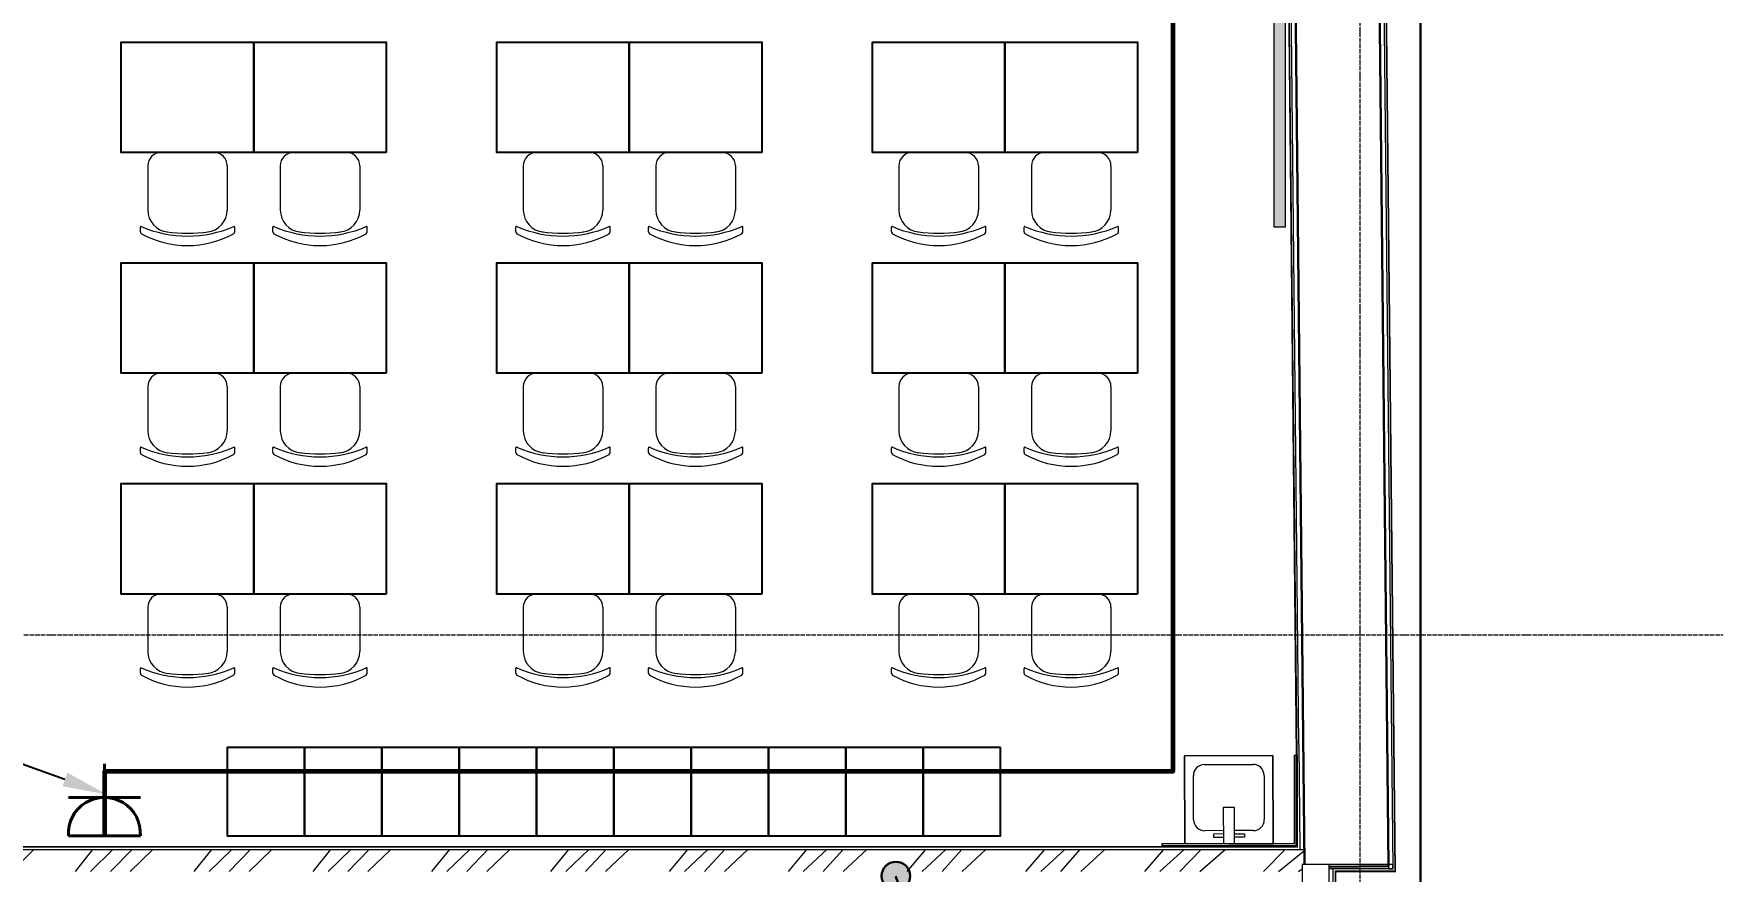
# Model space of a CAD drawing. Header units: millimetres. Extents: x -32 to 417638015, y -35 to 175284279.
# Drawn here: x 416879820 to 416887420, y 175243572 to 175247368 of the extents above; entities that cross this region are included whole.
import ezdxf
from ezdxf import colors
from ezdxf.entities.mleader import LeaderData, LeaderLine
from ezdxf.math import Vec2, Vec3

# ---------------------------------------------------------------- set-up
doc = ezdxf.new("R2010")
doc.units = ezdxf.units.MM
doc.linetypes.add('ADSK_Линия сетки', pattern=[25, 20, -2.5, 0, -2.5])
for name, color, linetype, lineweight in [('_ЭМ_гофра', 5, 'Continuous', 60), ('_ЭМ_ТХобщее_слой', 7, 'Continuous', 30), ('Оси', 253, 'Continuous', 9), ('Сантехника', 7, 'Continuous', 18), ('Стены несущие', 7, 'Continuous', 30), ('Стены отделка', 7, 'Continuous', 30), ('Стены перегородки', 7, 'Continuous', 30), ('Стены штриховка', 7, 'Continuous', 9), ('ТХ', 5, 'Continuous', 0), ('ШТРИХОВКА', 252, 'Continuous', 15), ('ЭМ', 5, 'Continuous', 40), ('ЭМ_Лоток 1_2', 162, 'Continuous', 30), ('ЭОМ_Кабельный вывод', 1, 'Continuous', 35)]:
    doc.layers.add(name, color=color, linetype=linetype, lineweight=lineweight)
doc.layers.add('_ЭМ_Надписи', color=7, linetype='Continuous')
doc.layers.add('ЭОМ_Лотки рабочие', color=5, linetype='Continuous')
doc.styles.add('GOST Common', font='GOST_Common.ttf', dxfattribs={"width": 0.9, "height": 349.9999999999996})
doc.styles.add('ЭОМ', font='isocpeur.ttf', dxfattribs={"width": 0.85, "height": 250})
doc.linetypes.add('Cable in the tray', pattern='A,5,[130,ltypeshp.shx,S=1,R=0,X=0,Y=0],1.5,[130,ltypeshp.shx,S=1.5,R=90,X=0,Y=-1],1,[130,ltypeshp.shx,S=1,R=0,X=0.5,Y=0],5', length=12.5)

# ---------------------------------------------------------------- blocks, each defined once
blk = doc.blocks.new('Стул ученич штабелир №5-7')
at = {"color": 0, "linetype": 'ByBlock', "lineweight": -2}
for p, q in [((-120.064222017827, -6.874120663269423e-05), (120.064222017827, 6.874120663269423e-05)), ((-120.0642220180016, -6.874130849610083e-05), (120.0642220177106, 6.874110476928763e-05)), ((-179.935777982173, -59.99993125879337), (-179.935777982173, -260.3112319844695)), ((-179.9357779823476, -59.99993125888795), (-179.9357779823476, -260.3112319845714)), ((180.064222017827, -59.99993125879337), (180.064222017827, -260.3112319844695)), ((180.0642220177106, -59.99993125888795), (180.0642220177106, -260.3112319845714)), ((-213.4357779821148, -359.0004116515302), (-213.4357779821148, -337.3406056039639)), ((-213.4357779822894, -359.0004116516247), (-213.4357779822894, -337.3406056040585)), ((213.564222017827, -359.0004116515302), (213.564222017827, -337.3406056039639)), ((213.5642220176524, -359.0004116516247), (213.5642220176524, -337.3406056040585))]:
    blk.add_line(p, q, dxfattribs=at)
for centre, radius, start, end in [((-119.9357779822312, -59.99993125879337), 60.00000000000227, 90, 180), ((-119.9357779823476, -59.99993125885157), 59.99999999995964, 90, 180), ((120.0642220178852, -59.99993125879337), 60.00000000000227, 0, 90), ((120.0642220177106, -59.99993125885157), 59.99999999995964, 0, 90), ((-79.93577798217302, -260.3112319844549), 100.0000000000176, 180, 264.2584419996841), ((-79.93577798234764, -260.3112319845568), 100.0000000000176, 180, 264.2584419996841), ((80.06422201782698, -260.3112319844549), 100.0000000000176, 275.7415580003159, 0), ((80.06422201765236, -260.3112319845568), 100.0000000000176, 275.7415580003159, 0), ((-210.435777982173, -337.3406056039494), 2.999999999983853, 63.89783268162118, 180), ((-210.4357779823476, -337.340605604044), 2.999999999983853, 63.89783268162118, 180), ((-203.435777982173, -359.0004116515447), 9.999999999989248, 180, 238.068250632605), ((-203.4357779823476, -359.0004116516466), 9.999999999989248, 180, 238.068250632605), ((0.06422201782697812, 142.3201924452005), 520.8201237039044, 246.3195110063149, 293.6804889936851), ((0.06422201765235513, 142.3201924450987), 520.8201237039044, 246.3195110063149, 293.6804889936851), ((0.06422201782697812, 9.04909030158342), 430.5490215606072, 240.9916647866204, 299.0083352133797), ((0.06422201765235513, 9.049090301488832), 430.5490215606072, 240.9916647866204, 299.0083352133797), ((0.06422201782697812, 435.5341415462426), 800.3966485555333, 263.2469772545854, 276.7530227454146), ((0.06422201765235513, 435.5341415461407), 800.3966485555333, 263.2469772545854, 276.7530227454146), ((203.564222017827, -359.0004116515447), 9.999999999989248, 301.931749367395, 0), ((203.5642220176524, -359.0004116516466), 9.999999999989248, 301.931749367395, 0), ((210.564222017827, -337.3406056039494), 2.999999999983853, 0, 116.1021673183788), ((210.5642220176524, -337.340605604044), 2.999999999983853, 0, 116.1021673183788)]:
    blk.add_arc(centre, radius, start, end, dxfattribs=at)
blk = doc.blocks.new('Тх 2 этаж')
at = {"lineweight": 0, "true_color": 0x939598}
h = blk.add_hatch(color=252, dxfattribs=at)
h.dxf.hatch_style = 1
h.paths.add_polyline_path([(6035.110844338778, 12804.86533671024), (5985.110844338778, 12804.86533671024), (5985.110844338837, 14004.86533671024), (6035.110844338837, 14004.86533671024)])
at = {"color": 252, "lineweight": 0, "true_color": 0x939598}
blk.add_lwpolyline([(6035.110844338778, 12804.86533671024), (5985.110844338778, 12804.86533671024), (5985.110844338837, 14004.86533671024), (6035.110844338837, 14004.86533671024), (6035.110844338778, 12804.86533671024)], dxfattribs=at)
at = {"color": 252, "true_color": 0x939598}
for points in [[(1366.487360224128, 13142.86533671018), (766.4873602241278, 13142.86533671018), (766.4873602241278, 13642.8653367103), (1366.487360224128, 13642.8653367103)], [(1966.487360224593, 13142.86533671018), (1366.487360224593, 13142.86533671018), (1366.487360224593, 13642.8653367103), (1966.487360224593, 13642.8653367103)], [(3066.487360224593, 13142.86533671018), (2466.487360224593, 13142.86533671018), (2466.487360224593, 13642.8653367103), (3066.487360224593, 13642.8653367103)], [(3666.487360225059, 13142.86533671018), (3066.487360225059, 13142.86533671018), (3066.487360225059, 13642.8653367103), (3666.487360225059, 13642.8653367103)], [(4766.487360225059, 13142.86533671018), (4166.487360225059, 13142.86533671018), (4166.487360225059, 13642.8653367103), (4766.487360225059, 13642.8653367103)], [(5366.487360225525, 13142.86533671018), (4766.487360225525, 13142.86533671018), (4766.487360225525, 13642.8653367103), (5366.487360225525, 13642.8653367103)], [(1366.487360224128, 12142.86533671018), (766.4873602241278, 12142.86533671018), (766.4873602241278, 12642.8653367103), (1366.487360224128, 12642.8653367103)], [(1966.487360224593, 12142.86533671018), (1366.487360224593, 12142.86533671018), (1366.487360224593, 12642.8653367103), (1966.487360224593, 12642.8653367103)], [(3066.487360224593, 12142.86533671018), (2466.487360224593, 12142.86533671018), (2466.487360224593, 12642.8653367103), (3066.487360224593, 12642.8653367103)], [(3666.487360225059, 12142.86533671018), (3066.487360225059, 12142.86533671018), (3066.487360225059, 12642.8653367103), (3666.487360225059, 12642.8653367103)], [(4766.487360225059, 12142.86533671018), (4166.487360225059, 12142.86533671018), (4166.487360225059, 12642.8653367103), (4766.487360225059, 12642.8653367103)], [(5366.487360225525, 12142.86533671018), (4766.487360225525, 12142.86533671018), (4766.487360225525, 12642.8653367103), (5366.487360225525, 12642.8653367103)], [(1366.487360224128, 11142.86533671018), (766.4873602241278, 11142.86533671018), (766.4873602241278, 11642.8653367103), (1366.487360224128, 11642.8653367103)], [(1966.487360224593, 11142.86533671018), (1366.487360224593, 11142.86533671018), (1366.487360224593, 11642.8653367103), (1966.487360224593, 11642.8653367103)], [(3066.487360224593, 11142.86533671018), (2466.487360224593, 11142.86533671018), (2466.487360224593, 11642.8653367103), (3066.487360224593, 11642.8653367103)], [(3666.487360225059, 11142.86533671018), (3066.487360225059, 11142.86533671018), (3066.487360225059, 11642.8653367103), (3666.487360225059, 11642.8653367103)], [(4766.487360225059, 11142.86533671018), (4166.487360225059, 11142.86533671018), (4166.487360225059, 11642.8653367103), (4766.487360225059, 11642.8653367103)], [(5366.487360225525, 11142.86533671018), (4766.487360225525, 11142.86533671018), (4766.487360225525, 11642.8653367103), (5366.487360225525, 11642.8653367103)]]:
    blk.add_lwpolyline(points, close=True, dxfattribs=at)
for points in [[(1596.487360224593, 10447.75143344153), (1246.487360224593, 10447.75143344153), (1246.487360224593, 10047.75143344153), (1596.487360224593, 10047.75143344153), (1596.487360224593, 10447.75143344153)], [(1946.487360224593, 10447.75143344153), (1596.487360224593, 10447.75143344153), (1596.487360224593, 10047.75143344153), (1946.487360224593, 10047.75143344153), (1946.487360224593, 10447.75143344153)], [(2296.487360224593, 10447.75143344153), (1946.487360224593, 10447.75143344153), (1946.487360224593, 10047.75143344153), (2296.487360224593, 10047.75143344153), (2296.487360224593, 10447.75143344153)], [(2646.487360224593, 10447.75143344153), (2296.487360224593, 10447.75143344153), (2296.487360224593, 10047.75143344153), (2646.487360224593, 10047.75143344153), (2646.487360224593, 10447.75143344153)], [(2996.487360224593, 10447.75143344153), (2646.487360224593, 10447.75143344153), (2646.487360224593, 10047.75143344153), (2996.487360224593, 10047.75143344153), (2996.487360224593, 10447.75143344153)], [(3346.487360224593, 10447.75143344153), (2996.487360224593, 10447.75143344153), (2996.487360224593, 10047.75143344153), (3346.487360224593, 10047.75143344153), (3346.487360224593, 10447.75143344153)], [(3696.487360224593, 10447.75143344153), (3346.487360224593, 10447.75143344153), (3346.487360224593, 10047.75143344153), (3696.487360224593, 10047.75143344153), (3696.487360224593, 10447.75143344153)], [(4046.487360224593, 10447.75143344153), (3696.487360224593, 10447.75143344153), (3696.487360224593, 10047.75143344153), (4046.487360224593, 10047.75143344153), (4046.487360224593, 10447.75143344153)], [(4396.487360224593, 10447.75143344153), (4046.487360224593, 10447.75143344153), (4046.487360224593, 10047.75143344153), (4396.487360224593, 10047.75143344153), (4396.487360224593, 10447.75143344153)], [(4746.487360224593, 10447.75143344153), (4396.487360224593, 10447.75143344153), (4396.487360224593, 10047.75143344153), (4746.487360224593, 10047.75143344153), (4746.487360224593, 10447.75143344153)]]:
    blk.add_lwpolyline(points, dxfattribs=at)
at = {"layer": 'ТХ', "color": 252, "lineweight": 0, "true_color": 0x939598}
for p in [(1066.487360224128, 13142.86533671065), (1666.487360224593, 13142.86533671065), (2766.487360224593, 13142.86533671065), (3366.487360225059, 13142.86533671065), (4466.487360225059, 13142.86533671065), (5066.48736022599, 13142.86533671065), (1066.487360224128, 12142.86533671018), (1666.487360224593, 12142.86533671018), (2766.487360224593, 12142.86533671018), (3366.487360225059, 12142.86533671018), (4466.487360225059, 12142.86533671018), (5066.48736022599, 12142.86533671018), (1066.487360224128, 11142.86533671018), (1666.487360224593, 11142.86533671018), (2766.487360224593, 11142.86533671018), (3366.487360225059, 11142.86533671018), (4466.487360225059, 11142.86533671018), (5066.48736022599, 11142.86533671018)]:
    blk.add_blockref('Стул ученич штабелир №5-7', p, dxfattribs=at)
blk = doc.blocks.new('План 2 этажа')
h = blk.add_hatch()
h.set_pattern_fill('ANSI34', color=8, scale=20)
h.set_pattern_definition([(45, (686.3573730537319, 338.699590410115), (-269.4076836320746, 269.4076836320746), []), (45, (776.1599730537273, 338.699590410115), (-269.4076836320746, 269.4076836320746), []), (45, (865.9625730537227, 338.699590410115), (-269.4076836320746, 269.4076836320746), []), (45, (955.7653730537277, 338.699590410115), (-269.4076836320746, 269.4076836320746), [])])
h.paths.add_polyline_path([(-5597.187484974421, 12310.92738564244), (-5596.674272952799, 12210.92738564244), (-5444.077273907897, 12210.92738564244), (-5404.077273907838, 12210.92738564244), (423.2452759633306, 12210.92738564244), (423.2452759633306, 12243.18236574036), (433.1829459398866, 12243.18236574036), (432.4785381433699, 12310.9273856423), (-213.0424393638386, 12310.92738564231)])
h.paths.add_polyline_path([(78.24527596333064, 11932.48239974947), (78.24527596333064, 12210.92738564244), (-21.75472403666947, 12210.92738564244), (-21.75472403666924, 11832.48239974949), (423.2452759633306, 11832.48239974949), (423.2452759633304, 11932.48239974947)])
at = {"layer": 'Оси', "color": 8, "linetype": 'ADSK_Линия сетки'}
for p, q in [((685.9227260921616, -4690.674102031647), (685.922726092278, 44561.6980490618)), ((-9428.37116507889, 13283.69959040972), (56691.21025106532, 13283.6995904095))]:
    blk.add_line(p, q, dxfattribs=at)
at = {"layer": 'Сантехника', "color": 8}
for p, q in [((290.0490766453123, 12736.52325286312), (-109.9491374041342, 12735.32794652033)), ((-109.9491374041342, 12735.32794652033), (290.0490766453123, 12736.52325286312)), ((-109.9491374041342, 12735.32794652033), (-108.7556170158908, 12335.92738564225)), ((-108.7556170158908, 12335.92738564225), (-109.9491374041342, 12735.32794652033)), ((-19.82927281247846, 12695.59780991807), (200.1690069111174, 12696.25522620124)), ((291.244382988096, 12336.52503881367), (290.0490766453123, 12736.52325286312)), ((290.0490766453123, 12736.52325286312), (291.244382988096, 12336.52503881367)), ((-69.0819786897261, 12445.44803550806), (-69.67963627581119, 12645.44861986904)), ((250.3181969601412, 12646.40486273791), (250.9158545462263, 12446.40427837693)), ((115.7521144873126, 12501.0142711587), (65.75223251683158, 12500.86485755144)), ((65.75223251683158, 12500.86485755144), (66.24511173331581, 12335.92738564224)), ((116.245216948584, 12336.00209244591), (115.7521144873126, 12501.0142711587)), ((66.0660412340259, 12395.85167228), (-18.93278864069751, 12395.59767204473)), ((201.0654910828879, 12396.2550883279), (116.0659232045069, 12396.00108588726)), ((66.11086299768803, 12380.85248355852), (21.11106391712531, 12380.71801159496)), ((21.11106391712531, 12380.71801159496), (21.15588788989632, 12365.71808361561)), ((21.15588788989632, 12365.71808361561), (66.15568697045904, 12365.85255557918)), ((91.24527595351205, 12335.92738564225), (291.244382988096, 12336.52503881367)), ((291.244382988096, 12336.52503881367), (91.24527595351208, 12335.92738564225)), ((116.1107450018762, 12381.001885886), (161.110491475318, 12381.13635769236)), ((161.1553155137427, 12366.13640774263), (116.1555690403008, 12366.00193593627)), ((161.110491475318, 12381.13635769236), (161.1553155137427, 12366.13640774263))]:
    blk.add_line(p, q, dxfattribs=at)
for centre, radius, start, end in [((-19.67985951963038, 12645.59803316189), 49.99999999999993, 90.17121527648514, 180.1712152764533), ((200.3184202039655, 12646.25544944507), 49.99999999999494, 0.1712152764533049, 90.17121527648514), ((-19.08220193354541, 12445.59744880091), 50.00000000000003, 180.1712152764533, 270.171215276486), ((200.91607779004, 12446.25486508408), 50.00000000000544, 270.171215276486, 0.1712152764533049)]:
    blk.add_arc(centre, radius, start, end, dxfattribs=at)
at = {"layer": 'Стены несущие', "color": 8}
for p, q in [((372.4161717784591, 18087.30610395857), (433.1829459408764, 12243.18236574036)), ((752.395631234278, 18091.25710277953), (813.2869257696439, 12235.15786515081)), ((433.1829459398868, 12243.18236574036), (380.5157193603809, 17308.34821207423)), ((543.2452759633888, 12232.34999168964), (813.2869257697603, 12235.15786515081))]:
    blk.add_line(p, q, dxfattribs=at)
at = {"layer": 'Стены отделка', "color": 8, "lineweight": 9}
for p, q in [((340.4179015075206, 18086.97338826841), (396.0576891882229, 12735.9273856423)), ((845.517155240057, 12213.18236574027), (784.393901504227, 18091.58981846969)), ((407.5384415035369, 12785.9273856423), (412.4774570036097, 12310.9273856423)), ((386.9575606361614, 12735.9273856423), (386.9575606361614, 12335.92738564225)), ((395.5377928198432, 12735.9273856423), (386.9575606361614, 12735.9273856423)), ((-213.0424393638386, 12322.92738564244), (-5565.248649001238, 12322.92738564244)), ((386.9575606361614, 12335.92738564225), (-213.0424393638386, 12335.92738564225)), ((-213.0424393638386, 12335.92738564225), (-213.0424393638386, 12322.92738564244)), ((-5597.187484974449, 12310.92738564244), (-213.0424393638386, 12310.92738564244)), ((-213.0424393638386, 12310.92738564231), (432.4785381443799, 12310.9273856423)), ((833.2246011380921, 12243.18236574029), (543.2452759633888, 12243.18236574029)), ((813.2869257696439, 12235.15786515081), (813.411750621628, 12223.15308309501)), ((833.2246011380921, 12223.1823657403), (833.2246011380921, 12243.18236574029)), ((833.4125272825477, 12223.1823657403), (543.2452759633888, 12223.1823657403)), ((563.2452759633888, 11683.18236574035), (563.2452759633888, 12223.1823657403)), ((575.2452759633306, 12211.1823657403), (843.5378429808188, 12211.1823657403)), ((575.2452759633888, 11223.18236574032), (575.2452759633888, 12211.1823657403)), ((813.411750621628, 12223.15308309501), (833.4106695403461, 12223.36103040139)), ((833.4106695402879, 12223.36103040139), (833.412527282373, 12223.1823657403))]:
    blk.add_line(p, q, dxfattribs=at)
at = {"layer": 'Стены перегородки', "color": 8, "lineweight": 18}
for p, q in [((543.2452759633888, 12243.18236574036), (423.2452759633306, 12243.18236574036)), ((423.2452759633306, 12243.18236574036), (423.2452759633306, 11683.18236574035)), ((543.2452759633888, 12243.18236574036), (543.2452759633888, 11223.18236574032))]:
    blk.add_line(p, q, dxfattribs=at)
at = {"layer": 'Стены штриховка', "color": 8}
for p, q in [((342.4177933994215, 18086.99418299904), (398.0577973022009, 12735.9273856423)), ((843.5378429808188, 12211.1823657403), (782.394009612326, 18091.56902373899)), ((407.5384415036533, 12785.9273856423), (360.516800441721, 17308.14026476785)), ((780.4940977359074, 17312.50715820149), (833.4106695402879, 12223.36103040139)), ((395.5377928198432, 12735.9273856423), (401.9575606362778, 12735.9273856423)), ((395.9575606362196, 12326.9273856423), (395.9575606362196, 12735.9273856423)), ((401.9575606362196, 12320.92738564227), (401.9575606362196, 12735.9273856423)), ((-213.0424393638386, 12320.92738564241), (-5567.238411099301, 12320.92738564241)), ((395.9575606362196, 12326.9273856423), (-213.0424393638386, 12326.9273856423)), ((-213.0424393638386, 12322.92738564244), (-213.0424393638386, 12320.92738564227)), ((401.9575606361614, 12320.92738564234), (-213.0424393638386, 12320.92738564227)), ((573.2452759633888, 12213.18236574034), (845.517155240057, 12213.18236574027)), ((573.2452759633306, 11223.18236574032), (573.2452759633888, 12213.18236574034)), ((843.5378429808188, 12211.1823657403), (845.5379510947387, 12211.1823657403)), ((845.5379510947387, 12211.1823657403), (845.517155240057, 12213.18236574027))]:
    blk.add_line(p, q, dxfattribs=at)
at = {"layer": 'ЭОМ_Лотки рабочие'}
blk.add_blockref('Тх 2 этаж', (-5689.424382357276, 2325.175952200887), dxfattribs=at)
blk = doc.blocks.new('_ЭМ_ТХ2_2ЭТАЖнов')
at = {"layer": 'ТХ', "color": 252, "lineweight": 0, "true_color": 0x939598}
for p in [(1191.140251775098, 15134.34169850184), (1791.140251775563, 15134.34169850184), (2891.140251775563, 15134.34169850184), (3491.140251776029, 15134.34169850184), (4591.140251776029, 15134.34169850184), (5191.14025177696, 15134.34169850184), (1191.140251775098, 14134.34169850138), (1791.140251775563, 14134.34169850138), (2891.140251775563, 14134.34169850138), (3491.140251776029, 14134.34169850138), (4591.140251776029, 14134.34169850138), (5191.14025177696, 14134.34169850138), (1191.140251775098, 13134.34169850138), (1791.140251775563, 13134.34169850138), (2891.140251775563, 13134.34169850138), (3491.140251776029, 13134.34169850138), (4591.140251776029, 13134.34169850138), (5191.14025177696, 13134.34169850138)]:
    blk.add_blockref('Стул ученич штабелир №5-7', p, dxfattribs=at)
blk = doc.blocks.new('*U764')
at = {"lineweight": -2}
h = blk.add_hatch(color=0, dxfattribs=at)
h.dxf.hatch_style = 1
edge = h.paths.add_edge_path()
edge.add_arc((0, 0), 65, 0, 360)
at = {"color": 0, "lineweight": -2}
blk.add_lwpolyline([(0, 0, -0.08936249028699324), (-24.41810618216766, -59.28931228032101, -0.1054592248489479), (-62.7127045912836, -98.07164669502146, -0.1873399643475958), (-130.0793982614472, -112.5147131680003, 0.1592570552632497), (-209.3806977114501, -125.0417079631269, 0.1381598355351745), (-280.0142478347736, -190.4641154848328, 0.1214254163346998), (-313.0225968232494, -294.4280463146051)], format="xyb", dxfattribs=at)
blk.add_circle((0, 0), 65, dxfattribs=at)
at = {"color": 7, "style": 'GOST Common', "width": 0.9}
blk.add_attdef('ОБОРУДОВАНИЕ', (25.45192302420901, 446.879697220038), '', height=250, dxfattribs=at)
blk = doc.blocks.new('1м розетка IP20')
at = {"layer": 'ЭМ', "color": 5}
for p, q in [((-10.46755168188247, 162.7321568910265), (-10.46755168192612, -162.7321568912412)), ((163.0684657593665, 162.7321568816078), (163.0684657593374, -162.7321569010965)), ((-10.46755168189702, -1.091393642127514e-10), (315.4856732268672, -3.637978807091713e-11))]:
    blk.add_line(p, q, dxfattribs=at)
blk.add_arc((0, 0), 163.0684657580474, 266.3195877734414, 93.6804122265587, dxfattribs=at)

msp = doc.modelspace()

# ---------------------------------------------------------------- block references
at = {"layer": 'ШТРИХОВКА'}
msp.add_blockref('План 2 этажа', (416885140.0062945, 175231360.8653707), dxfattribs=at)

# ---------------------------------------------------------------- next in the draw order: linework, layer by layer
at = {"layer": '_ЭМ_гофра', "linetype": 'ByBlock'}
msp.add_lwpolyline([(416880361.2954359, 175251147.2821558), (416884977.0064469, 175251147.2821558), (416884977.0064469, 175244024.667894), (416880140.9505113, 175244024.667894), (416880140.9505113, 175243731.7927563)], dxfattribs=at)
at = {"layer": 'ЭМ_Лоток 1_2', "linetype": 'Cable in the tray', "ltscale": 50}
msp.add_lwpolyline([(416886099.0715888, 175254549.0820753), (416886099.0715888, 175241535.2944958), (416933923.3663307, 175241535.2944958)], dxfattribs=at)

# ---------------------------------------------------------------- next in the draw order: block references
at = {"layer": '_ЭМ_ТХобщее_слой', "lineweight": 50}
msp.add_blockref('_ЭМ_ТХ2_2ЭТАЖнов', (416879325.9290206, 175231694.5649611), dxfattribs=at)
at = {"layer": 'ЭМ', "rotation": 90.00000000000914}
msp.add_blockref('1м розетка IP20', (416880140.9505113, 175243744.260308), dxfattribs=at)
at = {"layer": 'ЭОМ_Кабельный вывод', "lineweight": 30, "xscale": -1}
msp.add_blockref('*U764', (416883723.7137315, 175243550.958888), dxfattribs=at)

# ---------------------------------------------------------------- next in the draw order: leaders
at = {"layer": '_ЭМ_Надписи', "color": 7, "ltscale": 5}
ml = msp.add_multileader_mtext('Standard', dxfattribs=at)
ml.set_content('{\\fGOST Common|b0|i0|c204|p34;\\W0.9;\\C256;2ЩРС-1\\fISOCPEUR|b0|i0|c204|p34;\\W0.85; Гр.4 \\PРезерв\\P\\fGOST Common|b0|i0|c0|p34;\\W0.9;h=\\fGOST Common|b0|i0|c204|p34;1\\fGOST Common|b0|i0|c0|p34;.\\fGOST Common|b0|i0|c204|p34;8м}', color=1, style='ЭОМ')
ml.set_leader_properties()
ml.build(insert=Vec2(0, 0))
ml.multileader.update_dxf_attribs({"text_left_attachment_type": 6, "text_right_attachment_type": 6, "dogleg_length": 0, "arrow_head_size": 200})
ctx = ml.context
ctx.base_point, ctx.char_height, ctx.arrow_head_size, ctx.landing_gap_size, ctx.plane_origin = Vec3(416872276.4438728, 175246150.6485963, -64.26463315267222), 250, 200, 0, Vec3(416856509.9195907, 175262074.97575, -64.26463315267222)
ctx.left_attachment, ctx.right_attachment = 6, 6
notes = []
notes.append((ctx, [(1, (1, 1, 0), (416873903.9438728, 175246150.6485963, -64.26463315267222), (-1, 0), 0, [(0, [(416880150.9465886, 175243921.2927563, -64.26463315267222)], 0, [])])]))
ctx.mtext.insert, ctx.mtext.width, ctx.mtext.defined_height, ctx.mtext.flow_direction = Vec3(416872276.4438728, 175246450.6485963, -64.26463315267222), 2880, 545.6159617257083, 5
for ctx, leaders in notes:
    for number, flags, end, landing, length, lines in leaders:
        leader = LeaderData()
        leader.index, (leader.has_last_leader_line, leader.has_dogleg_vector, leader.attachment_direction) = number, flags
        leader.last_leader_point, leader.dogleg_vector, leader.dogleg_length = Vec3(end), Vec3(landing), length
        for number, points, colour, breaks in lines:
            line = LeaderLine()
            line.index, line.vertices, line.color, line.breaks = number, Vec3.list(points), colors.encode_raw_color(colour), breaks
            leader.lines.append(line)
        ctx.leaders.append(leader)

doc.saveas('drawing.dxf')
